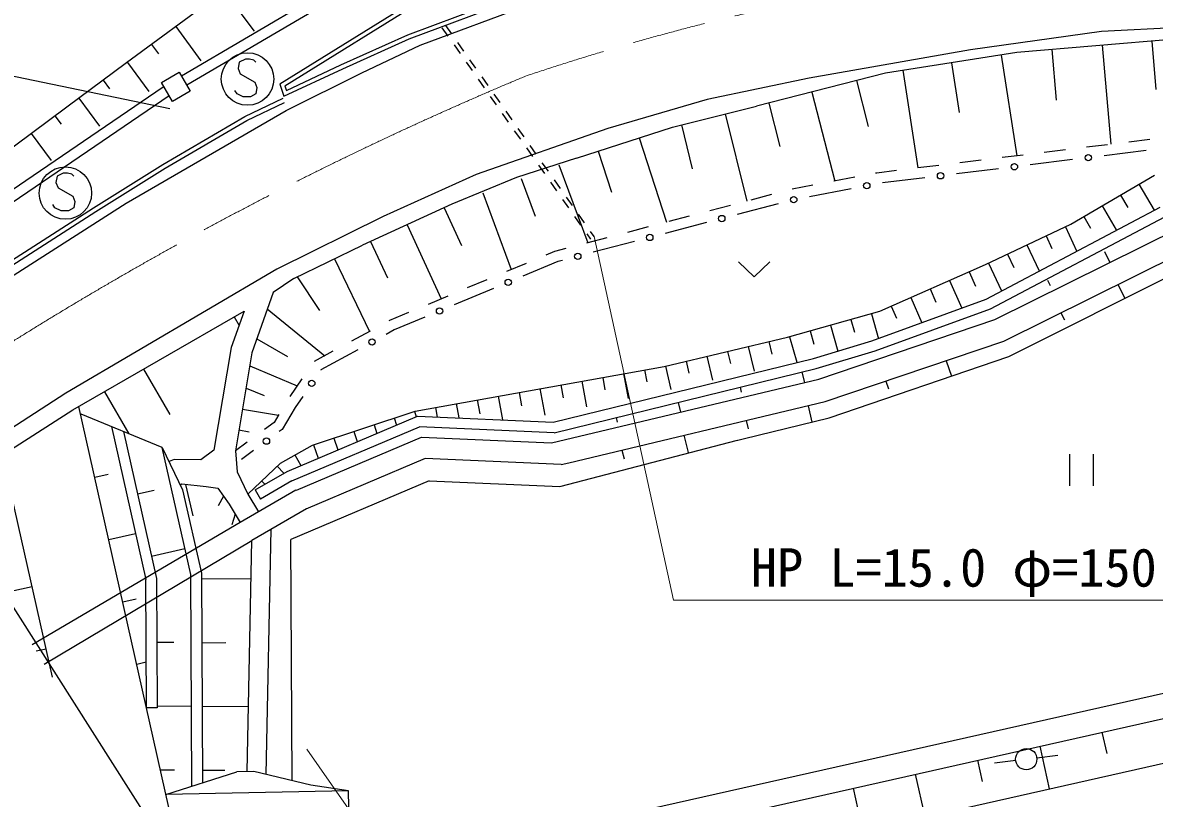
# Model space of a CAD drawing. Units: millimetres, scale not verified. Extents: x 40000 to 680000, y 20000 to 380000.
# Drawn here: x 90831 to 144796, y 240796 to 277758 of the extents above; entities that cross this region are included whole.
import ezdxf
from ezdxf.enums import TextEntityAlignment as Align

# ---------------------------------------------------------------- set-up
doc = ezdxf.new("R2010")
doc.units = ezdxf.units.MM
doc.header["$LTSCALE"] = 1000
doc.linetypes.add('CHAIN', pattern=[18.5, 12, -1.5, 3.5, -1.5])
for name, color, linetype, lineweight in [('M-BGD', 7, 'Continuous', 25), ('M-BGD-EXST', 7, 'Continuous', 25), ('M-BMK', 2, 'CHAIN', 13), ('M-BMK-OTRS', 5, 'Continuous', 25), ('M-STR-HTXT', 7, 'Continuous', 13), ('M-STR-STRC', 7, 'Continuous', 25)]:
    doc.layers.add(name, color=color, linetype=linetype, lineweight=lineweight)
doc.styles.add('ＭＳ ゴシック', font='')
doc.styles.get('ＭＳ ゴシック').set_extended_font_data('MS Gothic')

msp = doc.modelspace()

# ---------------------------------------------------------------- linework, layer by layer
at = {"layer": 'M-BGD'}
for p, q in [((128885, 290852), (103099, 274820)), ((128802, 290563), (103341, 274733)), ((113458, 284050), (98402, 275207)), ((113722, 283620), (98657, 274772)), ((102177, 280548), (95781, 275848)), ((100445, 279270), (101865, 277346)), ((109192, 277173), (114237, 279065)), ((109268, 276986), (114305, 278875)), ((109787, 276686), (115009, 278629)), ((98136, 277567), (99333, 275945)), ((111128, 277109), (110841, 277518)), ((111298, 277219), (111010, 277628)), ((146981, 277584), (142272, 277334)), ((106008, 275742), (109192, 277173)), ((106092, 275559), (109268, 276986)), ((142272, 277334), (136034, 276470)), ((145767, 276977), (138236, 276330)), ((144667, 276882), (144866, 274565)), ((96981, 276715), (97307, 276274)), ((107000, 275362), (109787, 276686)), ((111703, 276291), (111416, 276700)), ((111873, 276401), (111585, 276810)), ((136034, 276470), (128329, 275116)), ((138236, 276330), (131970, 275357)), ((139905, 276473), (140111, 274070)), ((142308, 276680), (142714, 271960)), ((95781, 275848), (92940, 273734)), ((95827, 275864), (96848, 274479)), ((112278, 275473), (111991, 275882)), ((112448, 275582), (112160, 275991)), ((135127, 275847), (135494, 273484)), ((137489, 276214), (138235, 271412)), ((97448, 274902), (98291, 275397)), ((98291, 275397), (98818, 274497)), ((103291, 274248), (106092, 275559)), ((103392, 273568), (107000, 275362)), ((103410, 274526), (106008, 275742)), ((131970, 275357), (125829, 273773)), ((132800, 275486), (133522, 270834)), ((97537, 274683), (81532, 263799)), ((94672, 275012), (94973, 274604)), ((97976, 274003), (97448, 274902)), ((103099, 274820), (103291, 274248)), ((103341, 274733), (103410, 274526)), ((112853, 274655), (112566, 275064)), ((113023, 274764), (112736, 275173)), ((128329, 275116), (123468, 274101)), ((130590, 275001), (131156, 272807)), ((97820, 274266), (81803, 263374)), ((93517, 274160), (94503, 272824)), ((98818, 274497), (97976, 274003)), ((113429, 273837), (113141, 274246)), ((113598, 273946), (113311, 274355)), ((128468, 274453), (129563, 270211)), ((92940, 273734), (89542, 271201)), ((123468, 274101), (118729, 272720)), ((121818, 272783), (125829, 273773)), ((126410, 273923), (126941, 271864)), ((92374, 273312), (92665, 272921)), ((95767, 269157), (103392, 273568)), ((114004, 273019), (113716, 273428)), ((114173, 273128), (113886, 273537)), ((124336, 273405), (125360, 269253)), ((118729, 272720), (112452, 270517)), ((114579, 272201), (114291, 272610)), ((114748, 272310), (114461, 272719)), ((117236, 271301), (121818, 272783)), ((122245, 272889), (122761, 270798)), ((91241, 272468), (92191, 271193)), ((120227, 272269), (121527, 268249)), ((144578, 272189), (143572, 272066)), ((115154, 271383), (114866, 271792)), ((115324, 271492), (115036, 271901)), ((118273, 271636), (118906, 269683)), ((138542, 271449), (137536, 271326)), ((140554, 271696), (139548, 271573)), ((142566, 271943), (141560, 271819)), ((144412, 271663), (142400, 271416)), ((117236, 271301), (114386, 270375)), ((115729, 270565), (115441, 270974)), ((115899, 270674), (115611, 271083)), ((116397, 270990), (117775, 267267)), ((134519, 270956), (133512, 270833)), ((136531, 271203), (135524, 271080)), ((137186, 263609), (152084, 271010)), ((140890, 271231), (138878, 270984)), ((112452, 270517), (108020, 268525)), ((114386, 270375), (111292, 269101)), ((130506, 270391), (129510, 270200)), ((131555, 270593), (131501, 270582)), ((132507, 270709), (131555, 270593)), ((133847, 270367), (131834, 270121)), ((137368, 270799), (135356, 270553)), ((140819, 268154), (144807, 270493)), ((114604, 270327), (115268, 268535)), ((116304, 269747), (116017, 270156)), ((116474, 269856), (116186, 270265)), ((128515, 270009), (127520, 269818)), ((130338, 269847), (128347, 269465)), ((144060, 270056), (144784, 268820)), ((112775, 269650), (114129, 265991)), ((116879, 268929), (116592, 269338)), ((117049, 269038), (116761, 269447)), ((126538, 269562), (125559, 269306)), ((137615, 262577), (152167, 269806)), ((143186, 269543), (143535, 268948)), ((85837, 262801), (95767, 269157)), ((111292, 269101), (107029, 267151)), ((110933, 268936), (111754, 267139)), ((124578, 269048), (123598, 268792)), ((126865, 269129), (124904, 268615)), ((136776, 264582), (145080, 268968)), ((137862, 261852), (152222, 269058)), ((142312, 269029), (142980, 267889)), ((108020, 268525), (102946, 266011)), ((117454, 268111), (117167, 268520)), ((117624, 268220), (117336, 268629)), ((123433, 268229), (121472, 267716)), ((122617, 268535), (121636, 268279)), ((136981, 264117), (145299, 268511)), ((141437, 268517), (141758, 267970)), ((109165, 268128), (110782, 264593)), ((117923, 267444), (117742, 267702)), ((118088, 267560), (117911, 267811)), ((120657, 268021), (119676, 267765)), ((136749, 266240), (140819, 268154)), ((140551, 268028), (141085, 266891)), ((103763, 265566), (107029, 267151)), ((107426, 267333), (108222, 265593)), ((118695, 267508), (117715, 267251)), ((120000, 267331), (118039, 266817)), ((138716, 267166), (139296, 265932)), ((139633, 267597), (139912, 267004)), ((116195, 266853), (115775, 266677)), ((116734, 266994), (116195, 266853)), ((137799, 266734), (138100, 266093)), ((142413, 266851), (142673, 266335)), ((105694, 266503), (107371, 263047)), ((114839, 266286), (113904, 265897)), ((116356, 266376), (114687, 265679)), ((116567, 266431), (116356, 266376)), ((124961, 266366), (125711, 265646)), ((125711, 265646), (126461, 266366)), ((131709, 264003), (136749, 266240)), ((136882, 266303), (137507, 264974)), ((102946, 266011), (92892, 260097)), ((103763, 265566), (102774, 264907)), ((103925, 265644), (104983, 264035)), ((112969, 265506), (112034, 265115)), ((135957, 265889), (136264, 265198)), ((113283, 265093), (111413, 264311)), ((134104, 265067), (134383, 264436)), ((135030, 265477), (135617, 264156)), ((139697, 265484), (139824, 265233)), ((143061, 265282), (143387, 264625)), ((102774, 264907), (101766, 262022)), ((111098, 264725), (110164, 264334)), ((131317, 262601), (136776, 264582)), ((133177, 264655), (133709, 263456)), ((93229, 259307), (101388, 264010)), ((101388, 264010), (100780, 262276)), ((102498, 264116), (105241, 261889)), ((109228, 263943), (108328, 263567)), ((127302, 262767), (131709, 264003)), ((131305, 263890), (131638, 262698)), ((131477, 262120), (136981, 264117)), ((132251, 264244), (132504, 263676)), ((140338, 263930), (140504, 263595)), ((100918, 263739), (101151, 263334)), ((108328, 263567), (108294, 263549)), ((110009, 263725), (108545, 263113)), ((128797, 260775), (137186, 263609)), ((130328, 263616), (130498, 263011)), ((107404, 263064), (106514, 262580)), ((108545, 263113), (108158, 262902)), ((128377, 263068), (128552, 262443)), ((129352, 263342), (129698, 262111)), ((100780, 262276), (99953, 257391)), ((101998, 262684), (103454, 261855)), ((121418, 261381), (127302, 262767)), ((125430, 262326), (125708, 261145)), ((126415, 262558), (126556, 261959)), ((127401, 262795), (127740, 261587)), ((128540, 261760), (131317, 262601)), ((129106, 259703), (137615, 262577)), ((101766, 262022), (100974, 257350)), ((105623, 262097), (104733, 261613)), ((106822, 262175), (105052, 261212)), ((116124, 258723), (128540, 261760)), ((123456, 261861), (123726, 260715)), ((124443, 262094), (124580, 261511)), ((128673, 261271), (131477, 262120)), ((129296, 258923), (137862, 261852)), ((96601, 261250), (97845, 259091)), ((101662, 261408), (103921, 260452)), ((105052, 261212), (105045, 261203)), ((109550, 259251), (121418, 261381)), ((116177, 258215), (128673, 261271)), ((120486, 261213), (120590, 260635)), ((121483, 261396), (121745, 260284)), ((122470, 261628), (122603, 261063)), ((134867, 261649), (135116, 260913)), ((104150, 260788), (103577, 259951)), ((116046, 257733), (128797, 260775)), ((117493, 260677), (117714, 259451)), ((118491, 260856), (118600, 260254)), ((119488, 261035), (119700, 259854)), ((127991, 261104), (128112, 260612)), ((131986, 260676), (132112, 260302)), ((94733, 260174), (95887, 258171)), ((101482, 260348), (102343, 259999)), ((114501, 260140), (114616, 259493)), ((115499, 260319), (115727, 259049)), ((116496, 260497), (116608, 259874)), ((125038, 260382), (125096, 260144)), ((92892, 260097), (86510, 255985)), ((104186, 259947), (103829, 259425)), ((111508, 259603), (111630, 258922)), ((112505, 259782), (112626, 259113)), ((113503, 259961), (113706, 258830)), ((116874, 256785), (129106, 259703)), ((122084, 259659), (122197, 259201)), ((86810, 255213), (93229, 259307)), ((98709, 236333), (93513, 259470)), ((97489, 257510), (93622, 259105)), ((101313, 259348), (103024, 259059)), ((103044, 259090), (102820, 258713)), ((103829, 259425), (103202, 258368)), ((104649, 257625), (109550, 259251)), ((109514, 259239), (109600, 258981)), ((110510, 259424), (110592, 258967)), ((128281, 259506), (128468, 258721)), ((95066, 258510), (96703, 251219)), ((102820, 258713), (102358, 258371)), ((103439, 256377), (109665, 259008)), ((103666, 255922), (109757, 258497)), ((107590, 258601), (107727, 258189)), ((108552, 258921), (108663, 258585)), ((109665, 259008), (116124, 258724)), ((116177, 258215), (109757, 258497)), ((119131, 258937), (119185, 258716)), ((124540, 257762), (129296, 258923)), ((125324, 258800), (125419, 258400)), ((95639, 258274), (97210, 251277)), ((101144, 258349), (101626, 258268)), ((103202, 258368), (103069, 258269)), ((103883, 255486), (109845, 258006)), ((105666, 257963), (105854, 257397)), ((106628, 258282), (106790, 257793)), ((109845, 258006), (116046, 257733)), ((122366, 258095), (122561, 257279)), ((98847, 251461), (97489, 257510)), ((97489, 257510), (98461, 255492)), ((101542, 257769), (100974, 257350)), ((103127, 256773), (104649, 257625)), ((104704, 257644), (104918, 257002)), ((116448, 255654), (124916, 257860)), ((92254, 246574), (89875, 257168)), ((98061, 256947), (97812, 256839)), ((99325, 256929), (98061, 256947)), ((99953, 257391), (99325, 256929)), ((100974, 257350), (101061, 256360)), ((101845, 257366), (101273, 256945)), ((103816, 257159), (104098, 256655)), ((110029, 256984), (104336, 254577)), ((116512, 256698), (110029, 256984)), ((119409, 257389), (119508, 256974)), ((140748, 257195), (140748, 255695)), ((141888, 255695), (141888, 257195)), ((101061, 256360), (101577, 255287)), ((101577, 255287), (103127, 256773)), ((101920, 255490), (103439, 256377)), ((102965, 256618), (103283, 256286)), ((116512, 256698), (116874, 256785)), ((94270, 256097), (94907, 256240)), ((103666, 255922), (102175, 255053)), ((102234, 255917), (102383, 255761)), ((110219, 255928), (103614, 253136)), ((110219, 255928), (116448, 255654)), ((96305, 255307), (97104, 255486)), ((98341, 255743), (98420, 255777)), ((98420, 255777), (99576, 255652)), ((98461, 255492), (99354, 251519)), ((98595, 255758), (98940, 254252)), ((99576, 255652), (100146, 255571)), ((100146, 255571), (100683, 254808)), ((103864, 255475), (101201, 253934)), ((101577, 255287), (102078, 254441)), ((101920, 255490), (102175, 255053)), ((100407, 255201), (100152, 254727)), ((100683, 254808), (101201, 253934)), ((100960, 254341), (100812, 253828)), ((104371, 254598), (101767, 253090)), ((101201, 253934), (91283, 248116)), ((94937, 253130), (96210, 253416)), ((102438, 241936), (102687, 253623)), ((103677, 241638), (103614, 253136)), ((104928, 236756), (179919, 253596)), ((91862, 247196), (101767, 253090)), ((96971, 252340), (98569, 252699)), ((101532, 242070), (101767, 253090)), ((103729, 235282), (181316, 252705)), ((99354, 251519), (99408, 241539)), ((96737, 245112), (96703, 251219)), ((97210, 251277), (97244, 245115)), ((98902, 241377), (98847, 251461)), ((99355, 251253), (101728, 251266)), ((91287, 250879), (89758, 250535)), ((102932, 232971), (182614, 250865)), ((95603, 250164), (96240, 250307)), ((97227, 248237), (98046, 248241)), ((91953, 247912), (91478, 247805)), ((99372, 248213), (100517, 248219)), ((96269, 247197), (96725, 247299)), ((97244, 245115), (96737, 245112)), ((97243, 245196), (98881, 245205)), ((99388, 245172), (101598, 245184)), ((142296, 243943), (142524, 242928)), ((139188, 242730), (140193, 242862)), ((139329, 243276), (139785, 241247)), ((136362, 242610), (136590, 241596)), ((138183, 242598), (137178, 242468)), ((97401, 242156), (98079, 242160)), ((97665, 240981), (101038, 242061)), ((97665, 240981), (101038, 242061)), ((99405, 242132), (100469, 242138)), ((101850, 242077), (101038, 242061)), ((101850, 242077), (101038, 242061)), ((104579, 241421), (101850, 242077)), ((104579, 241421), (101850, 242077)), ((133396, 241944), (133851, 239915)), ((106374, 241152), (104579, 241421)), ((106374, 241152), (104579, 241421)), ((130429, 241278), (130657, 240263)), ((106374, 241152), (97665, 240981)), ((106374, 241152), (97665, 240981)), ((106454, 237099), (106374, 241152)), ((106454, 237099), (106374, 241152))]:
    msp.add_line(p, q, dxfattribs=at)
for centre, radius in [((141644, 271324), 152), ((138122, 270892), 152), ((134601, 270460), 152), ((131084, 269991), 152), ((127600, 269321), 152), ((124168, 268422), 152), ((120735, 267523), 152), ((117303, 266624), 152), ((113985, 265385), 152), ((110711, 264018), 152), ((107490, 262539), 152), ((104616, 260574), 152), ((102457, 257818), 152), ((138686, 242663), 507)]:
    msp.add_circle(centre, radius, dxfattribs=at)
at = {"layer": 'M-BGD-EXST'}
for p, q in [((101154, 275871), (101104, 275571)), ((101454, 276021), (101154, 275871)), ((101654, 276021), (101454, 276021)), ((101854, 275971), (101654, 276021)), ((101954, 275871), (101854, 275971)), ((101104, 275571), (101204, 275321)), ((101204, 275321), (101904, 274921)), ((101904, 274921), (102004, 274671)), ((101054, 274371), (100954, 274521)), ((101354, 274221), (101054, 274371)), ((101704, 274221), (101354, 274221)), ((101954, 274371), (101704, 274221)), ((102004, 274671), (101954, 274371)), ((92470, 270436), (92420, 270136)), ((92770, 270586), (92470, 270436)), ((92970, 270586), (92770, 270586)), ((93170, 270536), (92970, 270586)), ((93270, 270436), (93170, 270536)), ((92420, 270136), (92520, 269886)), ((92520, 269886), (93220, 269486)), ((93220, 269486), (93320, 269236)), ((92370, 268936), (92270, 269086)), ((92670, 268786), (92370, 268936)), ((93020, 268786), (92670, 268786)), ((93270, 268936), (93020, 268786)), ((93320, 269236), (93270, 268936))]:
    msp.add_line(p, q, dxfattribs=at)
for centre in [(101554, 275071), (92870, 269636)]:
    msp.add_circle(centre, 1250, dxfattribs=at)
at = {"layer": 'M-BMK'}
for centre, radius, start, end in [((152366, 163218), 118120, 97.67627, 108.53735), ((179650, 119790), 168401, 112.64429, 124.32935)]:
    msp.add_arc(centre, radius, start, end, dxfattribs=at)
at = {"layer": 'M-BMK-OTRS'}
msp.add_line((84680, 258858), (101380, 232617), dxfattribs=at)
at = {"layer": 'M-STR-HTXT'}
for p, q in [((121874, 250243), (118088, 267560)), ((148284, 250243), (121874, 250243)), ((104389, 243134), (111215, 233381))]:
    msp.add_line(p, q, dxfattribs=at)
at = {"layer": 'M-STR-STRC'}
for p, q in [((86422, 276025), (97842, 273669)), ((101425, 273279), (103248, 274153)), ((101520, 273100), (103312, 273960)), ((97519, 271002), (101425, 273279)), ((97624, 270830), (101520, 273100)), ((94218, 268929), (97519, 271002)), ((94326, 268759), (97624, 270830)), ((88667, 265379), (94218, 268929)), ((88776, 265209), (94326, 268759))]:
    msp.add_line(p, q, dxfattribs=at)

# ---------------------------------------------------------------- texts
at = {"layer": 'M-STR-HTXT', "style": 'ＭＳ ゴシック'}
msp.add_text('HP L=15.0 φ=150', height=1833, dxfattribs=at).set_placement((125556, 250332), align=Align.BOTTOM_LEFT)

doc.saveas('drawing.dxf')
